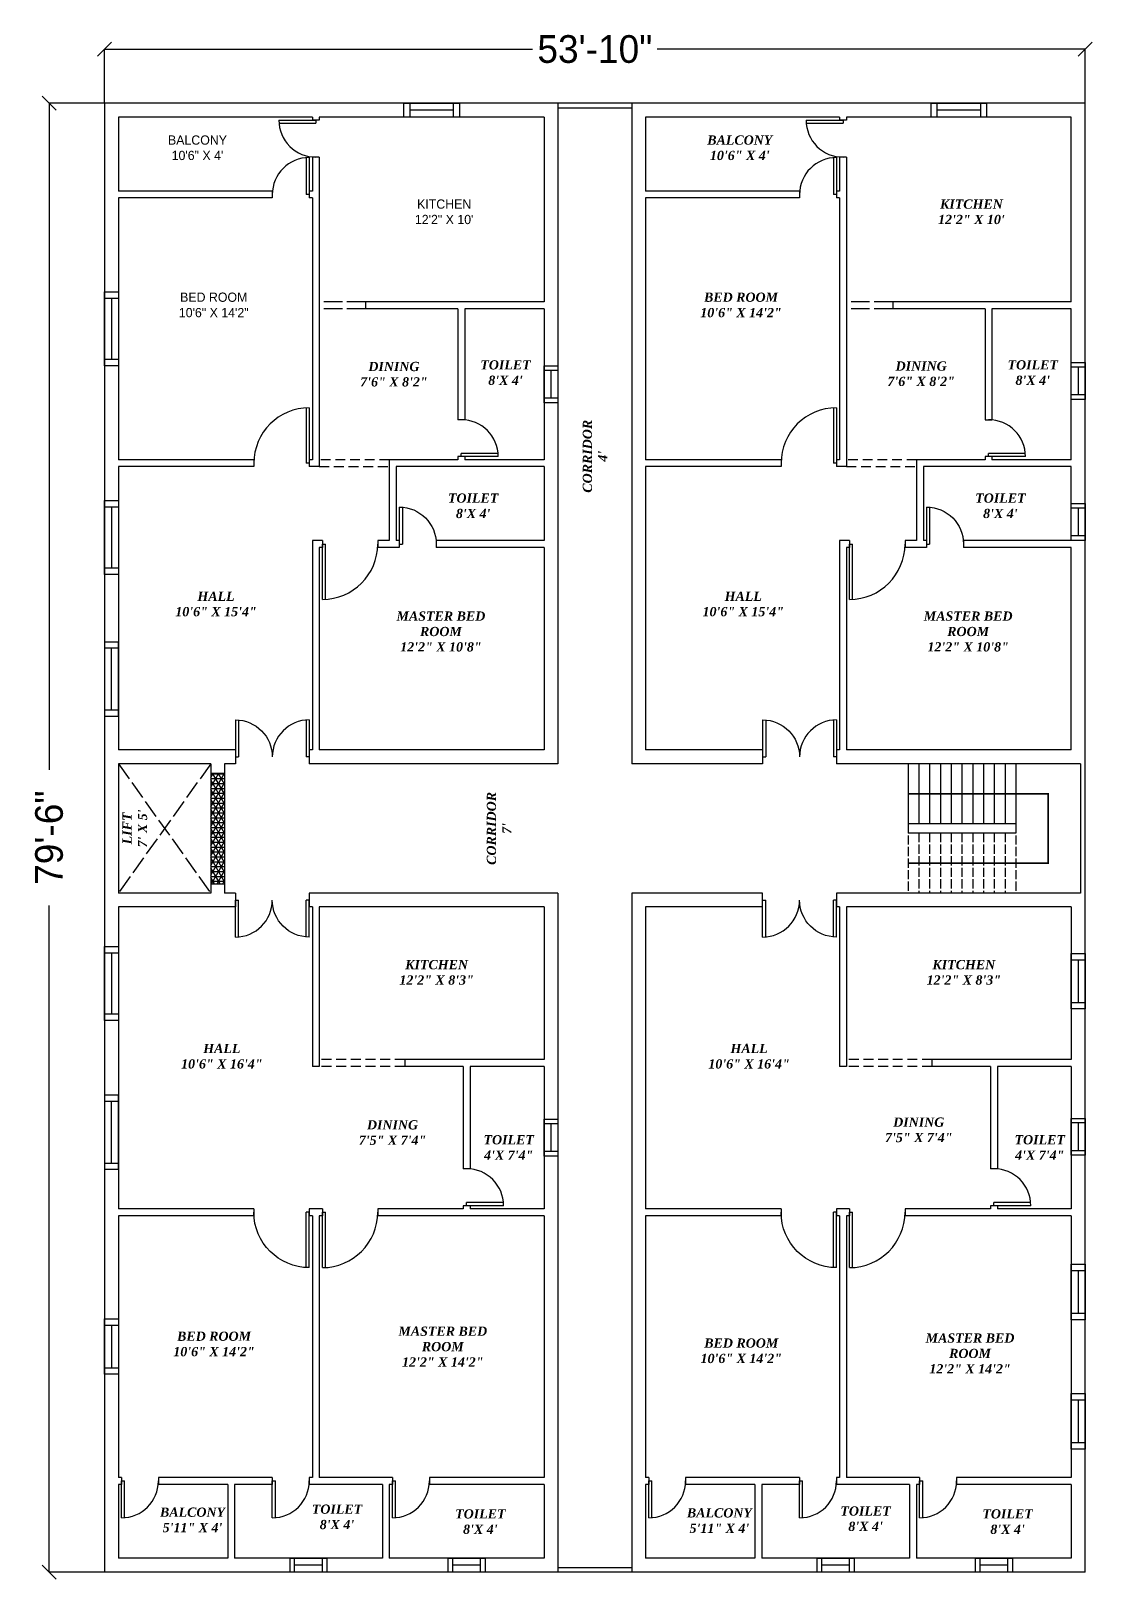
# Model space of a CAD drawing. Header units: millimetres. Extents: x 1844 to 6682, y 1234 to 4565.
# Drawn here: x 1844 to 2534, y 1374 to 2380 of the extents above; entities that cross this region are included whole.
import ezdxf

# ---------------------------------------------------------------- set-up
doc = ezdxf.new("R2010")
doc.units = ezdxf.units.MM
doc.linetypes.add('CURTAIN WALL', pattern=[15, 12, -3])
doc.linetypes.add('ELE_WIRE', pattern=[9.525, 6.35, -3.175])
doc.layers.add('2 DIMENSION', color=7, linetype='Continuous', true_color=0xb50810)
for name, color, linetype in [('5 TEXT', 252, 'Continuous'), ('6 WALL', 252, 'Continuous'), ('CIV_DOOR', 2, 'Continuous'), ('CIV_WINDOW', 3, 'Continuous')]:
    doc.layers.add(name, color=color, linetype=linetype)
doc.styles.add('MUDASSIR', font='ANTQUABI.TTF', dxfattribs={"height": 18})
doc.dimstyles.new('MUDASSIR', dxfattribs={"dimtxt": 18, "dimasz": 9, "dimexe": 0, "dimexo": 0, "dimgap": 0, "dimtad": 0, "dimdec": 1, "dimlunit": 3, "dimtxsty": 'MUDASSIR', "dimblk": 'OBLIQUE', "dimcen": 2.5, "dimclrd": 256, "dimclre": 256, "dimclrt": 256, "dimadec": 0, "dimazin": 0, "dimtfac": 1, "dimtdec": 1, "dimtix": 1, "dimtmove": 0, "dimatfit": 3, "dimfxl": 1, "dimlwd": -1, "dimlwe": -1, "dimarcsym": 0})

# ---------------------------------------------------------------- blocks, each defined once
blk = doc.blocks.new('_Oblique')
at = {"color": 0, "linetype": 'ByBlock', "lineweight": -2}
blk.add_line((-0.5, -0.5), (0.5, 0.5), dxfattribs=at)
blk = doc.blocks.new('*D7')
at = {"layer": '2 DIMENSION', "transparency": 16777216}
for p, q in [((1892.2, 2332.6), (1892.2, 2367.7)), ((1892.2, 2367.7), (2159.7, 2367.7)), ((2529.2, 2367.7), (2261.7, 2367.7)), ((2529.2, 2332.6), (2529.2, 2367.7))]:
    blk.add_line(p, q, dxfattribs=at)
at = {"layer": 'Defpoints', "color": 0, "transparency": 16777216}
for p in [(2529.2, 2367.7), (1892.2, 2332.6), (2529.2, 2332.6)]:
    blk.add_point(p, dxfattribs=at)
at = {"layer": '2 DIMENSION', "transparency": 16777216, "xscale": 9, "yscale": 9, "zscale": 9, "rotation": 180}
blk.add_blockref('_Oblique', (1892.2, 2367.7), dxfattribs=at)
at = {"layer": '2 DIMENSION', "transparency": 16777216, "xscale": 9, "yscale": 9, "zscale": 9}
blk.add_blockref('_Oblique', (2529.2, 2367.7), dxfattribs=at)
at = {"layer": '2 DIMENSION', "transparency": 16777216, "insert": (2210.7, 2367.7), "char_height": 18, "attachment_point": 5, "style": 'MUDASSIR'}
blk.add_mtext('53\'-10"', dxfattribs=at)
blk = doc.blocks.new('*D8')
at = {"layer": '2 DIMENSION', "transparency": 16777216}
for p, q in [((1892.2, 2332.6), (1856.2, 2332.6)), ((1856.2, 2332.6), (1856.2, 1899.7)), ((1856.2, 1378.6), (1856.2, 1811.5)), ((1892.2, 1378.6), (1856.2, 1378.6))]:
    blk.add_line(p, q, dxfattribs=at)
at = {"layer": 'Defpoints', "color": 0, "transparency": 16777216}
for p in [(1892.2, 2332.6), (1856.2, 1378.6), (1892.2, 1378.6)]:
    blk.add_point(p, dxfattribs=at)
at = {"layer": '2 DIMENSION', "transparency": 16777216, "xscale": 9, "yscale": 9, "zscale": 9}
for p, rotation in [((1856.2, 2332.6), 90), ((1856.2, 1378.6), 270)]:
    blk.add_blockref('_Oblique', p, dxfattribs=dict(at, rotation=rotation))
at = {"layer": '2 DIMENSION', "transparency": 16777216, "insert": (1856.2, 1855.6), "char_height": 18, "attachment_point": 5, "rotation": 90, "style": 'MUDASSIR'}
blk.add_mtext('79\'-6"', dxfattribs=at)
blk = doc.blocks.new('D1')
at = {"layer": 'CIV_DOOR'}
for p, q in [((-2, 0), (-2, -24)), ((0, 0), (0, -24)), ((0, -24), (-2, -24))]:
    blk.add_line(p, q, dxfattribs=at)
blk.add_arc((0, -24), 24, 90, 180, dxfattribs=at)
blk = doc.blocks.new('D2')
at = {"layer": 'CIV_DOOR'}
for p, q in [((-2, 0), (-2, -36)), ((0, 0), (0, -36)), ((0, -36), (-2, -36))]:
    blk.add_line(p, q, dxfattribs=at)
blk.add_arc((0, -36), 36, 90, 180, dxfattribs=at)
blk = doc.blocks.new('W2')
at = {"layer": 'CIV_WINDOW'}
for p, q in [((-4.5, 18), (4.5, 18)), ((-4.5, -18), (-4.5, 18)), ((-4.5, 14), (4.5, 14)), ((0, 14), (0, -14)), ((4.5, 18), (4.5, -18)), ((4.5, -14), (-4.5, -14)), ((4.5, -18), (-4.5, -18))]:
    blk.add_line(p, q, dxfattribs=at)
blk = doc.blocks.new('W1')
at = {"layer": 'CIV_WINDOW'}
for p, q in [((-4.5, 24), (4.5, 24)), ((-4.5, -24), (-4.5, 24)), ((4.5, 24), (4.5, -24)), ((-4.5, 20), (4.5, 20)), ((0, 20), (0, -20)), ((4.5, -20), (-4.5, -20)), ((4.5, -24), (-4.5, -24))]:
    blk.add_line(p, q, dxfattribs=at)
blk = doc.blocks.new('V1')
at = {"layer": 'CIV_WINDOW'}
for p, q in [((-4.5, 12), (4.5, 12)), ((-4.5, -12), (-4.5, 12)), ((4.5, 12), (4.5, -12)), ((4.5, 9), (-4.5, 9)), ((0, 9), (0, -9)), ((4.5, -9), (-4.5, -9)), ((4.5, -12), (-4.5, -12))]:
    blk.add_line(p, q, dxfattribs=at)
blk = doc.blocks.new('*D10')
at = {"layer": '2 DIMENSION', "transparency": 16777216}
for p, q in [((1892.2, 2332.6), (1892.2, 2367.7)), ((1892.2, 2367.7), (2170.2, 2367.7)), ((2529.2, 2367.7), (2251.1, 2367.7)), ((2529.2, 2332.6), (2529.2, 2367.7))]:
    blk.add_line(p, q, dxfattribs=at)
at = {"layer": 'Defpoints', "color": 0, "transparency": 16777216}
for p in [(2529.2, 2367.7), (1892.2, 2332.6), (2529.2, 2332.6)]:
    blk.add_point(p, dxfattribs=at)
at = {"layer": '2 DIMENSION', "transparency": 16777216, "xscale": 9, "yscale": 9, "zscale": 9, "rotation": 180}
blk.add_blockref('_Oblique', (1892.2, 2367.7), dxfattribs=at)
at = {"layer": '2 DIMENSION', "transparency": 16777216, "xscale": 9, "yscale": 9, "zscale": 9}
blk.add_blockref('_Oblique', (2529.2, 2367.7), dxfattribs=at)
at = {"layer": '2 DIMENSION', "transparency": 16777216, "insert": (2210.7, 2367.7), "char_height": 18, "attachment_point": 5, "style": 'MUDASSIR'}
blk.add_mtext('53\'-10"', dxfattribs=at)

msp = doc.modelspace()

# ---------------------------------------------------------------- hatches: boundary and pattern name
at = {"layer": '6 WALL', "ltscale": 0.5}
h = msp.add_hatch(dxfattribs=at)
h.set_pattern_fill('NET3', color=256)
h.set_pattern_definition([(0, (-3107.749, -1893.8213), (0, 3.175), []), (60, (-3107.749, -1893.8213), (-2.7496307, 1.5875), []), (120, (-3107.749, -1893.8213), (-2.7496307, -1.5875), [])])
h.paths.add_polyline_path([(1970.16, 1897.59), (1961.16, 1897.59), (1961.16, 1825.59), (1970.16, 1825.59)])

# ---------------------------------------------------------------- linework, layer by layer
at = {"layer": '6 WALL'}
for p, q in [((1892.16, 2332.59), (1892.16, 1378.59)), ((2529.16, 2332.59), (1892.16, 2332.59)), ((2529.16, 2332.59), (1892.16, 2332.59)), ((1901.16, 2323.59), (1901.16, 2275.59)), ((2027.16, 2323.59), (1901.16, 2323.59)), ((2027.16, 2323.59), (2027.16, 2321.59)), ((2031.66, 2323.59), (2031.66, 2321.59)), ((2177.66, 2323.59), (2031.66, 2323.59)), ((2177.66, 2323.59), (2177.66, 2203.59)), ((2186.66, 2332.59), (2186.66, 1903.59)), ((2186.66, 2329.59), (2234.66, 2329.59)), ((2186.66, 2329.59), (2234.66, 2329.59)), ((2234.66, 2332.59), (2234.66, 1944.59)), ((2234.66, 2332.59), (2234.66, 1944.59)), ((2243.66, 2323.59), (2243.66, 2275.59)), ((2369.66, 2323.59), (2243.66, 2323.59)), ((2243.66, 2323.59), (2243.66, 2275.59)), ((2369.66, 2323.59), (2243.66, 2323.59)), ((2369.66, 2323.59), (2369.66, 2321.59)), ((2369.66, 2323.59), (2369.66, 2321.59)), ((2520.16, 2323.59), (2374.16, 2323.59)), ((2374.16, 2323.59), (2374.16, 2321.59)), ((2520.16, 2323.59), (2374.16, 2323.59)), ((2374.16, 2323.59), (2374.16, 2321.59)), ((2520.16, 2203.59), (2520.16, 2323.59)), ((2520.16, 2203.59), (2520.16, 2323.59)), ((2529.16, 1378.59), (2529.16, 2332.59)), ((2529.16, 1378.59), (2529.16, 2332.59)), ((2031.66, 2321.59), (2027.16, 2321.59)), ((2374.16, 2321.59), (2369.66, 2321.59)), ((2374.16, 2321.59), (2369.66, 2321.59)), ((2027.16, 2297.59), (2027.16, 2275.59)), ((2031.66, 2297.59), (2027.16, 2297.59)), ((2031.66, 2297.59), (2031.66, 2096.59)), ((2369.66, 2297.59), (2369.66, 2275.59)), ((2374.16, 2297.59), (2369.66, 2297.59)), ((2369.66, 2297.59), (2369.66, 2275.59)), ((2374.16, 2297.59), (2369.66, 2297.59)), ((2374.16, 2297.59), (2374.16, 2096.59)), ((2374.16, 2297.59), (2374.16, 2096.59)), ((2001.16, 2275.59), (1901.16, 2275.59)), ((2001.16, 2275.59), (2001.16, 2271.09)), ((2025.16, 2275.59), (2025.16, 2271.09)), ((2027.16, 2275.59), (2025.16, 2275.59)), ((2343.66, 2275.59), (2243.66, 2275.59)), ((2343.66, 2275.59), (2243.66, 2275.59)), ((2343.66, 2275.59), (2343.66, 2271.09)), ((2343.66, 2275.59), (2343.66, 2271.09)), ((2367.66, 2275.59), (2367.66, 2271.09)), ((2369.66, 2275.59), (2367.66, 2275.59)), ((2367.66, 2275.59), (2367.66, 2271.09)), ((2369.66, 2275.59), (2367.66, 2275.59)), ((1901.16, 2271.09), (1901.16, 2101.09)), ((2001.16, 2271.09), (1901.16, 2271.09)), ((2027.16, 2271.09), (2025.16, 2271.09)), ((2027.16, 2271.09), (2027.16, 2101.09)), ((2243.66, 2271.09), (2243.66, 2101.09)), ((2343.66, 2271.09), (2243.66, 2271.09)), ((2243.66, 2271.09), (2243.66, 2101.09)), ((2343.66, 2271.09), (2243.66, 2271.09)), ((2369.66, 2271.09), (2367.66, 2271.09)), ((2369.66, 2271.09), (2367.66, 2271.09)), ((2369.66, 2271.09), (2369.66, 2101.09)), ((2369.66, 2271.09), (2369.66, 2101.09)), ((2177.66, 2203.59), (2061.66, 2203.59)), ((2061.66, 2203.59), (2061.66, 2199.09)), ((2520.16, 2203.59), (2404.16, 2203.59)), ((2404.16, 2203.59), (2404.16, 2199.09)), ((2520.16, 2203.59), (2404.16, 2203.59)), ((2404.16, 2203.59), (2404.16, 2199.09)), ((2027.16, 2199.09), (2027.16, 2101.09)), ((2031.66, 2199.09), (2031.66, 2101.09)), ((2121.66, 2199.09), (2061.66, 2199.09)), ((2121.66, 2199.09), (2121.66, 2127.09)), ((2126.16, 2199.09), (2126.16, 2127.09)), ((2177.66, 2199.09), (2126.16, 2199.09)), ((2177.66, 2199.09), (2177.66, 2101.09)), ((2369.66, 2199.09), (2369.66, 2101.09)), ((2369.66, 2199.09), (2369.66, 2101.09)), ((2464.16, 2199.09), (2404.16, 2199.09)), ((2464.16, 2199.09), (2404.16, 2199.09)), ((2464.16, 2199.09), (2464.16, 2127.09)), ((2464.16, 2199.09), (2464.16, 2127.09)), ((2468.66, 2199.09), (2468.66, 2127.09)), ((2520.16, 2199.09), (2468.66, 2199.09)), ((2468.66, 2199.09), (2468.66, 2127.09)), ((2520.16, 2199.09), (2468.66, 2199.09)), ((2520.16, 2101.09), (2520.16, 2199.09)), ((2520.16, 2101.09), (2520.16, 2199.09)), ((2126.16, 2127.09), (2121.66, 2127.09)), ((2464.16, 2127.09), (2468.66, 2127.09)), ((2464.16, 2127.09), (2468.66, 2127.09)), ((2121.66, 2103.09), (2121.66, 2101.09)), ((2126.16, 2103.09), (2121.66, 2103.09)), ((2126.16, 2103.09), (2126.16, 2101.09)), ((2464.16, 2103.09), (2464.16, 2101.09)), ((2468.66, 2103.09), (2464.16, 2103.09)), ((2464.16, 2103.09), (2464.16, 2101.09)), ((2468.66, 2103.09), (2464.16, 2103.09)), ((2468.66, 2103.09), (2468.66, 2101.09)), ((2468.66, 2103.09), (2468.66, 2101.09)), ((1989.16, 2101.09), (1901.16, 2101.09)), ((1901.16, 2096.59), (1901.16, 1912.59)), ((1989.16, 2096.59), (1901.16, 2096.59)), ((1989.16, 2101.09), (1989.16, 2096.59)), ((2027.16, 2101.09), (2025.16, 2101.09)), ((2025.16, 2101.09), (2025.16, 2096.59)), ((2031.66, 2096.59), (2025.16, 2096.59)), ((2031.66, 2096.59), (2027.16, 2096.59)), ((2077.16, 2101.09), (2077.16, 2048.59)), ((2121.66, 2101.09), (2077.16, 2101.09)), ((2081.66, 2096.59), (2081.66, 2048.59)), ((2177.66, 2096.59), (2081.66, 2096.59)), ((2177.66, 2101.09), (2126.16, 2101.09)), ((2177.66, 2096.59), (2177.66, 2048.59)), ((2331.66, 2101.09), (2243.66, 2101.09)), ((2331.66, 2101.09), (2243.66, 2101.09)), ((2243.66, 2096.59), (2243.66, 1912.59)), ((2331.66, 2096.59), (2243.66, 2096.59)), ((2243.66, 2096.59), (2243.66, 1912.59)), ((2331.66, 2096.59), (2243.66, 2096.59)), ((2331.66, 2101.09), (2331.66, 2096.59)), ((2331.66, 2101.09), (2331.66, 2096.59)), ((2367.66, 2101.09), (2367.66, 2096.59)), ((2369.66, 2101.09), (2367.66, 2101.09)), ((2367.66, 2101.09), (2367.66, 2096.59)), ((2369.66, 2101.09), (2367.66, 2101.09)), ((2374.16, 2096.59), (2367.66, 2096.59)), ((2374.16, 2096.59), (2367.66, 2096.59)), ((2419.66, 2101.09), (2419.66, 2048.59)), ((2464.16, 2101.09), (2419.66, 2101.09)), ((2419.66, 2101.09), (2419.66, 2048.59)), ((2464.16, 2101.09), (2419.66, 2101.09)), ((2424.16, 2096.59), (2424.16, 2048.59)), ((2520.16, 2096.59), (2424.16, 2096.59)), ((2424.16, 2096.59), (2424.16, 2048.59)), ((2520.16, 2096.59), (2424.16, 2096.59)), ((2520.16, 2101.09), (2468.66, 2101.09)), ((2520.16, 2101.09), (2468.66, 2101.09)), ((2520.16, 2048.59), (2520.16, 2096.59)), ((2520.16, 2048.59), (2520.16, 2096.59)), ((2027.16, 2048.59), (2027.16, 1912.59)), ((2033.66, 2048.59), (2027.16, 2048.59)), ((2031.66, 2044.09), (2031.66, 1912.59)), ((2033.66, 2044.09), (2031.66, 2044.09)), ((2033.66, 2048.59), (2033.66, 2044.09)), ((2069.66, 2048.59), (2069.66, 2044.09)), ((2077.16, 2048.59), (2069.66, 2048.59)), ((2083.66, 2044.09), (2069.66, 2044.09)), ((2083.66, 2048.59), (2081.66, 2048.59)), ((2083.66, 2048.59), (2083.66, 2044.09)), ((2107.66, 2048.59), (2107.66, 2044.09)), ((2177.66, 2048.59), (2107.66, 2048.59)), ((2177.66, 2044.09), (2107.66, 2044.09)), ((2177.66, 2044.09), (2177.66, 1912.59)), ((2369.66, 2048.59), (2369.66, 1912.59)), ((2376.16, 2048.59), (2369.66, 2048.59)), ((2369.66, 2048.59), (2369.66, 1912.59)), ((2376.16, 2048.59), (2369.66, 2048.59)), ((2374.16, 2044.09), (2374.16, 1912.59)), ((2376.16, 2044.09), (2374.16, 2044.09)), ((2374.16, 2044.09), (2374.16, 1912.59)), ((2376.16, 2044.09), (2374.16, 2044.09)), ((2376.16, 2048.59), (2376.16, 2044.09)), ((2376.16, 2048.59), (2376.16, 2044.09)), ((2412.16, 2048.59), (2412.16, 2044.09)), ((2419.66, 2048.59), (2412.16, 2048.59)), ((2412.16, 2048.59), (2412.16, 2044.09)), ((2419.66, 2048.59), (2412.16, 2048.59)), ((2426.16, 2044.09), (2412.16, 2044.09)), ((2426.16, 2044.09), (2412.16, 2044.09)), ((2426.16, 2048.59), (2424.16, 2048.59)), ((2426.16, 2048.59), (2424.16, 2048.59)), ((2426.16, 2048.59), (2426.16, 2044.09)), ((2426.16, 2048.59), (2426.16, 2044.09)), ((2450.16, 2048.59), (2450.16, 2044.09)), ((2520.16, 2048.59), (2450.16, 2048.59)), ((2450.16, 2048.59), (2450.16, 2044.09)), ((2520.16, 2048.59), (2450.16, 2048.59)), ((2520.16, 2044.09), (2450.16, 2044.09)), ((2520.16, 2044.09), (2450.16, 2044.09)), ((2520.16, 1912.59), (2520.16, 2044.09)), ((2520.16, 1912.59), (2520.16, 2044.09)), ((2234.66, 1944.59), (2234.66, 1903.59)), ((2234.66, 1944.59), (2234.66, 1903.59)), ((1977.16, 1912.59), (1901.16, 1912.59)), ((1977.16, 1912.59), (1977.16, 1903.59)), ((2025.16, 1912.59), (2025.16, 1903.59)), ((2027.16, 1912.59), (2025.16, 1912.59)), ((2177.66, 1912.59), (2031.66, 1912.59)), ((2319.66, 1912.59), (2243.66, 1912.59)), ((2319.66, 1912.59), (2243.66, 1912.59)), ((2319.66, 1912.59), (2319.66, 1903.59)), ((2319.66, 1912.59), (2319.66, 1903.59)), ((2367.66, 1912.59), (2367.66, 1903.59)), ((2369.66, 1912.59), (2367.66, 1912.59)), ((2367.66, 1912.59), (2367.66, 1903.59)), ((2369.66, 1912.59), (2367.66, 1912.59)), ((2520.16, 1912.59), (2374.16, 1912.59)), ((2520.16, 1912.59), (2374.16, 1912.59)), ((1961.16, 1903.59), (1901.16, 1903.59)), ((1901.16, 1903.59), (1901.16, 1819.59)), ((1961.16, 1903.59), (1961.16, 1897.59)), ((1977.16, 1903.59), (1970.16, 1903.59)), ((1970.16, 1903.59), (1970.16, 1897.59)), ((2186.66, 1903.59), (2025.16, 1903.59)), ((2319.66, 1903.59), (2234.66, 1903.59)), ((2319.66, 1903.59), (2234.66, 1903.59)), ((2526.16, 1903.59), (2367.66, 1903.59)), ((2526.16, 1903.59), (2367.66, 1903.59)), ((2526.16, 1903.59), (2526.16, 1819.59)), ((2526.16, 1903.59), (2526.16, 1819.59)), ((1961.16, 1897.59), (1970.16, 1897.59)), ((1961.16, 1897.59), (1961.16, 1825.59)), ((1970.16, 1897.59), (1970.16, 1825.59)), ((1961.16, 1825.59), (1961.16, 1819.59)), ((1961.16, 1825.59), (1970.16, 1825.59)), ((1970.16, 1825.59), (1970.16, 1819.59)), ((1961.16, 1819.59), (1901.16, 1819.59)), ((1901.16, 1810.59), (1901.16, 1614.59)), ((1977.16, 1810.59), (1901.16, 1810.59)), ((1977.16, 1819.59), (1970.16, 1819.59)), ((1977.16, 1819.59), (1977.16, 1810.59)), ((2025.16, 1819.59), (2025.16, 1810.59)), ((2186.66, 1819.59), (2025.16, 1819.59)), ((2027.16, 1810.59), (2025.16, 1810.59)), ((2027.16, 1810.59), (2027.16, 1707.09)), ((2031.66, 1810.59), (2031.66, 1707.09)), ((2177.66, 1810.59), (2031.66, 1810.59)), ((2177.66, 1810.59), (2177.66, 1711.59)), ((2186.66, 1819.59), (2186.66, 1378.59)), ((2234.66, 1819.59), (2234.66, 1378.59)), ((2319.66, 1819.59), (2234.66, 1819.59)), ((2243.66, 1810.59), (2243.66, 1614.59)), ((2319.66, 1810.59), (2243.66, 1810.59)), ((2319.66, 1810.59), (2319.66, 1819.59)), ((2526.16, 1819.59), (2367.66, 1819.59)), ((2367.66, 1819.59), (2367.66, 1810.59)), ((2369.66, 1810.59), (2367.66, 1810.59)), ((2369.66, 1810.59), (2369.66, 1707.09)), ((2520.16, 1810.59), (2374.16, 1810.59)), ((2374.16, 1810.59), (2374.16, 1707.09)), ((2520.16, 1810.59), (2520.16, 1711.59)), ((2177.66, 1711.59), (2087.19, 1711.59)), ((2087.19, 1711.59), (2087.19, 1707.09)), ((2520.16, 1711.59), (2429.69, 1711.59)), ((2429.69, 1711.59), (2429.69, 1707.09)), ((2031.66, 1707.09), (2027.16, 1707.09)), ((2125.16, 1707.09), (2087.19, 1707.09)), ((2125.16, 1707.09), (2125.16, 1640.59)), ((2129.66, 1707.09), (2129.66, 1640.59)), ((2177.66, 1707.09), (2129.66, 1707.09)), ((2177.66, 1707.09), (2177.66, 1614.59)), ((2374.16, 1707.09), (2369.66, 1707.09)), ((2467.66, 1707.09), (2429.69, 1707.09)), ((2467.66, 1707.09), (2467.66, 1640.59)), ((2472.16, 1707.09), (2472.16, 1640.59)), ((2520.16, 1707.09), (2472.16, 1707.09)), ((2520.16, 1707.09), (2520.16, 1614.59)), ((2129.66, 1640.59), (2125.16, 1640.59)), ((2472.16, 1640.59), (2467.66, 1640.59)), ((1989.16, 1614.59), (1901.16, 1614.59)), ((1901.16, 1610.09), (1901.16, 1440.09)), ((1989.16, 1610.09), (1901.16, 1610.09)), ((1989.16, 1614.59), (1989.16, 1610.09)), ((2025.16, 1614.59), (2025.16, 1610.09)), ((2033.66, 1614.59), (2025.16, 1614.59)), ((2027.16, 1610.09), (2025.16, 1610.09)), ((2027.16, 1610.09), (2027.16, 1440.09)), ((2031.66, 1610.09), (2031.66, 1440.09)), ((2033.66, 1610.09), (2031.66, 1610.09)), ((2033.66, 1614.59), (2033.66, 1610.09)), ((2069.66, 1614.59), (2069.66, 1610.09)), ((2125.16, 1614.59), (2069.66, 1614.59)), ((2177.66, 1610.09), (2069.66, 1610.09)), ((2125.16, 1616.59), (2125.16, 1614.59)), ((2129.66, 1616.59), (2125.16, 1616.59)), ((2129.66, 1616.59), (2129.66, 1614.59)), ((2177.66, 1614.59), (2129.66, 1614.59)), ((2177.66, 1610.09), (2177.66, 1440.09)), ((2331.66, 1614.59), (2243.66, 1614.59)), ((2243.66, 1610.09), (2243.66, 1440.09)), ((2331.66, 1610.09), (2243.66, 1610.09)), ((2331.66, 1614.59), (2331.66, 1610.09)), ((2367.66, 1614.59), (2367.66, 1610.09)), ((2376.16, 1614.59), (2367.66, 1614.59)), ((2369.66, 1610.09), (2367.66, 1610.09)), ((2369.66, 1610.09), (2369.66, 1440.09)), ((2374.16, 1610.09), (2374.16, 1440.09)), ((2376.16, 1610.09), (2374.16, 1610.09)), ((2376.16, 1614.59), (2376.16, 1610.09)), ((2412.16, 1614.59), (2412.16, 1610.09)), ((2467.66, 1614.59), (2412.16, 1614.59)), ((2520.16, 1610.09), (2412.16, 1610.09)), ((2467.66, 1616.59), (2467.66, 1614.59)), ((2472.16, 1616.59), (2467.66, 1616.59)), ((2472.16, 1616.59), (2472.16, 1614.59)), ((2520.16, 1614.59), (2472.16, 1614.59)), ((2520.16, 1610.09), (2520.16, 1440.09)), ((1903.16, 1440.09), (1901.16, 1440.09)), ((1903.16, 1440.09), (1903.16, 1435.59)), ((1927.16, 1440.09), (1927.16, 1435.59)), ((2001.16, 1440.09), (1927.16, 1440.09)), ((2001.16, 1440.09), (2001.16, 1435.59)), ((2025.16, 1440.09), (2025.16, 1435.59)), ((2027.16, 1440.09), (2025.16, 1440.09)), ((2079.16, 1440.09), (2031.66, 1440.09)), ((2079.16, 1440.09), (2079.16, 1435.59)), ((2103.16, 1440.09), (2103.16, 1435.59)), ((2177.66, 1440.09), (2103.16, 1440.09)), ((2245.66, 1440.09), (2243.66, 1440.09)), ((2245.66, 1440.09), (2245.66, 1435.59)), ((2269.66, 1440.09), (2269.66, 1435.59)), ((2343.66, 1440.09), (2269.66, 1440.09)), ((2343.66, 1440.09), (2343.66, 1435.59)), ((2367.66, 1440.09), (2367.66, 1435.59)), ((2369.66, 1440.09), (2367.66, 1440.09)), ((2421.66, 1440.09), (2374.16, 1440.09)), ((2421.66, 1440.09), (2421.66, 1435.59)), ((2421.66, 1437.84), (2421.66, 1435.59)), ((2445.66, 1440.09), (2445.66, 1435.59)), ((2520.16, 1440.09), (2445.66, 1440.09)), ((1901.16, 1435.59), (1901.16, 1387.59)), ((1903.16, 1435.59), (1901.16, 1435.59)), ((1972.16, 1435.59), (1927.16, 1435.59)), ((1972.16, 1435.59), (1972.16, 1387.59)), ((1976.66, 1435.59), (1976.66, 1387.59)), ((2001.16, 1435.59), (1976.66, 1435.59)), ((2027.16, 1435.59), (2025.16, 1435.59)), ((2072.66, 1435.59), (2027.16, 1435.59)), ((2072.66, 1435.59), (2072.66, 1387.59)), ((2077.16, 1435.59), (2077.16, 1387.59)), ((2079.16, 1435.59), (2077.16, 1435.59)), ((2177.66, 1435.59), (2103.16, 1435.59)), ((2177.66, 1435.59), (2177.66, 1387.59)), ((2243.66, 1435.59), (2243.66, 1387.59)), ((2245.66, 1435.59), (2243.66, 1435.59)), ((2314.66, 1435.59), (2269.66, 1435.59)), ((2314.66, 1435.59), (2314.66, 1387.59)), ((2319.16, 1435.59), (2319.16, 1387.59)), ((2343.66, 1435.59), (2319.16, 1435.59)), ((2369.66, 1435.59), (2367.66, 1435.59)), ((2415.16, 1435.59), (2369.66, 1435.59)), ((2415.16, 1435.59), (2415.16, 1387.59)), ((2419.66, 1435.59), (2419.66, 1387.59)), ((2421.66, 1435.59), (2419.66, 1435.59)), ((2520.16, 1435.59), (2445.66, 1435.59)), ((2520.16, 1435.59), (2520.16, 1387.59)), ((1972.16, 1387.59), (1901.16, 1387.59)), ((2072.66, 1387.59), (1976.66, 1387.59)), ((2177.66, 1387.59), (2077.16, 1387.59)), ((2314.66, 1387.59), (2243.66, 1387.59)), ((2415.16, 1387.59), (2319.16, 1387.59)), ((2520.16, 1387.59), (2419.66, 1387.59)), ((2529.16, 1378.59), (1892.16, 1378.59)), ((2186.66, 1381.59), (2234.66, 1381.59))]:
    msp.add_line(p, q, dxfattribs=at)
at = {"layer": '6 WALL', "linetype": 'CURTAIN WALL'}
for p, q in [((1901.16, 1903.59), (1961.16, 1819.59)), ((1961.16, 1903.59), (1901.16, 1819.59))]:
    msp.add_line(p, q, dxfattribs=at)
at = {"layer": '6 WALL', "ltscale": 0.5}
for p, q in [((2414.16, 1903.59), (2414.16, 1864.59)), ((2414.16, 1903.59), (2414.16, 1864.59)), ((2421.16, 1903.59), (2421.16, 1864.59)), ((2421.16, 1903.59), (2421.16, 1864.59)), ((2428.16, 1903.59), (2428.16, 1864.59)), ((2428.16, 1903.59), (2428.16, 1864.59)), ((2435.16, 1903.59), (2435.16, 1864.59)), ((2435.16, 1903.59), (2435.16, 1864.59)), ((2442.16, 1903.59), (2442.16, 1864.59)), ((2442.16, 1903.59), (2442.16, 1864.59)), ((2449.16, 1903.59), (2449.16, 1864.59)), ((2449.16, 1903.59), (2449.16, 1864.59)), ((2456.16, 1903.59), (2456.16, 1864.59)), ((2456.16, 1903.59), (2456.16, 1864.59)), ((2463.16, 1903.59), (2463.16, 1864.59)), ((2463.16, 1903.59), (2463.16, 1864.59)), ((2470.16, 1903.59), (2470.16, 1864.59)), ((2470.16, 1903.59), (2470.16, 1864.59)), ((2477.16, 1903.59), (2477.16, 1864.59)), ((2477.16, 1903.59), (2477.16, 1864.59)), ((2484.16, 1903.59), (2484.16, 1864.59)), ((2484.16, 1903.59), (2484.16, 1864.59)), ((2484.16, 1864.59), (2414.16, 1864.59)), ((2484.16, 1864.59), (2414.16, 1864.59)), ((2484.16, 1858.59), (2414.16, 1858.59)), ((2484.16, 1858.59), (2414.16, 1858.59))]:
    msp.add_line(p, q, dxfattribs=at)
at = {"layer": '6 WALL', "linetype": 'CURTAIN WALL', "ltscale": 0.5}
for p, q in [((2414.16, 1864.59), (2414.16, 1819.59)), ((2414.16, 1864.59), (2414.16, 1819.59)), ((2484.16, 1864.59), (2484.16, 1819.59)), ((2484.16, 1864.59), (2484.16, 1819.59)), ((2421.16, 1858.59), (2421.16, 1819.59)), ((2421.16, 1858.59), (2421.16, 1819.59)), ((2428.16, 1858.59), (2428.16, 1819.59)), ((2428.16, 1858.59), (2428.16, 1819.59)), ((2435.16, 1858.59), (2435.16, 1819.59)), ((2435.16, 1858.59), (2435.16, 1819.59)), ((2442.16, 1858.59), (2442.16, 1819.59)), ((2442.16, 1858.59), (2442.16, 1819.59)), ((2449.16, 1858.59), (2449.16, 1819.59)), ((2449.16, 1858.59), (2449.16, 1819.59)), ((2456.16, 1858.59), (2456.16, 1819.59)), ((2456.16, 1858.59), (2456.16, 1819.59)), ((2463.16, 1858.59), (2463.16, 1819.59)), ((2463.16, 1858.59), (2463.16, 1819.59)), ((2470.16, 1858.59), (2470.16, 1819.59)), ((2470.16, 1858.59), (2470.16, 1819.59)), ((2477.16, 1858.59), (2477.16, 1819.59)), ((2477.16, 1858.59), (2477.16, 1819.59))]:
    msp.add_line(p, q, dxfattribs=at)
at = {"layer": '6 WALL', "ltscale": 0.5}
msp.add_lwpolyline([(2414.16, 1884.09, 1, 1, 0), (2449.16, 1884.09, 6, 0, 0), (2456.16, 1884.09, 1, 1, 0), (2505.16, 1884.09, 1, 1, 0), (2505.16, 1839.09, 1, 1, 0), (2463.16, 1839.09, 6, 0, 0), (2456.16, 1839.09, 1, 1, 0), (2414.16, 1839.09, 1, 1, 0)], format="xyseb", dxfattribs=at)
msp.add_lwpolyline([(2414.16, 1884.09, 1, 1, 0), (2449.16, 1884.09, 6, 0, 0), (2456.16, 1884.09, 1, 1, 0), (2505.16, 1884.09, 1, 1, 0), (2505.16, 1839.09, 1, 1, 0), (2463.16, 1839.09, 6, 0, 0), (2456.16, 1839.09, 1, 1, 0), (2414.16, 1839.09, 1, 1, 0)], format="xyseb", dxfattribs=at)
at = {"layer": 'CIV_DOOR', "linetype": 'CURTAIN WALL'}
for p, q in [((2061.66, 2203.59), (2031.66, 2203.59)), ((2404.16, 2203.59), (2374.16, 2203.59)), ((2404.16, 2203.59), (2374.16, 2203.59)), ((2061.66, 2199.09), (2031.66, 2199.09)), ((2404.16, 2199.09), (2374.16, 2199.09)), ((2404.16, 2199.09), (2374.16, 2199.09))]:
    msp.add_line(p, q, dxfattribs=at)
at = {"layer": 'CIV_DOOR', "linetype": 'ELE_WIRE'}
for p, q in [((2077.16, 2101.09), (2031.66, 2101.09)), ((2031.66, 2096.59), (2077.16, 2096.59)), ((2419.66, 2101.09), (2374.16, 2101.09)), ((2419.66, 2101.09), (2374.16, 2101.09)), ((2374.16, 2096.59), (2419.66, 2096.59)), ((2374.16, 2096.59), (2419.66, 2096.59)), ((2087.19, 1711.59), (2031.66, 1711.59)), ((2429.69, 1711.59), (2374.16, 1711.59)), ((2087.19, 1707.09), (2031.66, 1707.09)), ((2429.69, 1707.09), (2374.16, 1707.09))]:
    msp.add_line(p, q, dxfattribs=at)

# ---------------------------------------------------------------- block references
at = {"layer": 'CIV_DOOR'}
for name, p, rotation in [('D1', (2005.41, 2321.59), 89.99999999999999), ('D1', (2347.91, 2321.59), 89.99999999999999), ('D1', (2347.91, 2321.59), 89.99999999999999), ('D1', (2147.91, 2103.09), 270), ('D1', (2490.41, 2103.09), 270), ('D1', (2490.41, 2103.09), 270), ('D2', (2033.66, 2010.34), 180), ('D2', (2376.16, 2010.34), 180), ('D2', (2376.16, 2010.34), 180), ('D1', (1977.16, 1791.09), 180), ('D1', (2319.66, 1791.09), 180), ('D1', (2151.41, 1616.59), 270), ('D1', (2493.91, 1616.59), 270), ('D2', (2033.66, 1576.34), 180), ('D2', (2376.16, 1576.34), 180), ('D1', (1903.16, 1413.84), 180), ('D1', (2001.16, 1413.84), 180), ('D1', (2079.16, 1413.84), 180), ('D1', (2245.66, 1413.84), 180), ('D1', (2343.66, 1413.84), 180), ('D1', (2421.66, 1413.84), 180)]:
    msp.add_blockref(name, p, dxfattribs=dict(at, rotation=rotation))
for name, p in [('D1', (2025.16, 2297.34)), ('D1', (2367.66, 2297.34)), ('D1', (2367.66, 2297.34)), ('D2', (2025.16, 2134.84)), ('D2', (2367.66, 2134.84)), ('D2', (2367.66, 2134.84)), ('D1', (2025.16, 1932.09)), ('D1', (2367.66, 1932.09)), ('D1', (2367.66, 1932.09))]:
    msp.add_blockref(name, p, dxfattribs=at)
at = {"layer": 'CIV_DOOR', "xscale": -1}
for p in [(2083.66, 2070.34), (2426.16, 2070.34), (2426.16, 2070.34), (1977.16, 1932.09), (2319.66, 1932.09), (2319.66, 1932.09)]:
    msp.add_blockref('D1', p, dxfattribs=at)
at = {"layer": 'CIV_DOOR', "xscale": -1, "rotation": 180}
for name, p in [('D1', (2025.16, 1791.09)), ('D1', (2367.66, 1791.09)), ('D2', (2025.16, 1576.34)), ('D2', (2367.66, 1576.34))]:
    msp.add_blockref(name, p, dxfattribs=at)
at = {"layer": 'CIV_WINDOW', "rotation": 270}
for name, p in [('W2', (2104.66, 2328.09)), ('W2', (2447.16, 2328.09)), ('W2', (2447.16, 2328.09)), ('V1', (2024.66, 1383.09)), ('V1', (2127.41, 1383.09)), ('V1', (2367.16, 1383.09)), ('V1', (2469.91, 1383.09))]:
    msp.add_blockref(name, p, dxfattribs=at)
at = {"layer": 'CIV_WINDOW'}
for name, p in [('W1', (1896.66, 2186.09)), ('V1', (2182.16, 2150.09)), ('V1', (2524.66, 2152.15)), ('V1', (2524.66, 2152.15)), ('W1', (1896.66, 2050.59)), ('V1', (2524.66, 2060.59)), ('V1', (2524.66, 2060.59)), ('W1', (1896.66, 1760.91)), ('W2', (2524.66, 1762.37)), ('V1', (2182.16, 1660.84)), ('V1', (2524.66, 1661.29)), ('W2', (2524.66, 1560.55)), ('W2', (1896.66, 1525.09)), ('W2', (2524.66, 1476.55))]:
    msp.add_blockref(name, p, dxfattribs=at)
at = {"layer": 'CIV_WINDOW', "xscale": -1, "rotation": 180}
for p in [(1896.66, 1958.59), (1896.66, 1664.28)]:
    msp.add_blockref('W1', p, dxfattribs=at)

# ---------------------------------------------------------------- texts
at = {"layer": '5 TEXT', "char_height": 6, "attachment_point": 1, "style": 'MUDASSIR'}
for s, insert in [('\\pxqc;BALCONY\\P10\'6" X 4\'', (1919.62, 2311.71)), ('\\pxqc;{\\fTimes New Roman|b1|i1|c0|p18;BALCONY\\P10\'6" X 4\'}', (2271.9, 2311.71)), ('\\pxqc;{\\fTimes New Roman|b1|i1|c0|p18;BALCONY\\P10\'6" X 4\'}', (2271.9, 2311.71)), ('\\pxqc;KITCHEN\\P12\'2" X 10\'', (2079.88, 2270.12)), ('\\pxqc;{\\fTimes New Roman|b1|i1|c0|p18;KITCHEN\\P12\'2" X 10\'}', (2422.38, 2270.12)), ('\\pxqc;{\\fTimes New Roman|b1|i1|c0|p18;KITCHEN\\P12\'2" X 10\'}', (2422.38, 2270.12)), ('\\pxqc;BED ROOM\\P10\'6" X 14\'2"', (1930.19, 2209.64)), ('\\pxqc;{\\fTimes New Roman|b1|i1|c0|p18;BED ROOM\\P10\'6" X 14\'2"}', (2272.69, 2209.64)), ('\\pxqc;{\\fTimes New Roman|b1|i1|c0|p18;BED ROOM\\P10\'6" X 14\'2"}', (2272.69, 2209.64)), ('\\pxqc;{\\fTimes New Roman|b1|i1|c0|p18;DINING\\P7\'6" X 8\'2"}', (2047.22, 2164.65)), ("\\pxqc;{\\fTimes New Roman|b1|i1|c0|p18;TOILET\\P8'X 4'}", (2119.71, 2165.71)), ('\\pxqc;{\\fTimes New Roman|b1|i1|c0|p18;DINING\\P7\'6" X 8\'2"}', (2389.72, 2164.94)), ('\\pxqc;{\\fTimes New Roman|b1|i1|c0|p18;DINING\\P7\'6" X 8\'2"}', (2389.72, 2164.94)), ("\\pxqc;{\\fTimes New Roman|b1|i1|c0|p18;TOILET\\P8'X 4'}", (2462.21, 2165.71)), ("\\pxqc;{\\fTimes New Roman|b1|i1|c0|p18;TOILET\\P8'X 4'}", (2462.21, 2165.71)), ("\\pxqc;{\\fTimes New Roman|b1|i1|c0|p18;TOILET\\P8'X 4'}", (2098.69, 2079.17)), ("\\pxqc;{\\fTimes New Roman|b1|i1|c0|p18;TOILET\\P8'X 4'}", (2441.19, 2079.17)), ("\\pxqc;{\\fTimes New Roman|b1|i1|c0|p18;TOILET\\P8'X 4'}", (2441.19, 2079.17)), ('\\pxqc;{\\fTimes New Roman|b1|i1|c0|p18;HALL\\P10\'6" X 15\'4"}', (1931.65, 2015.42)), ('\\pxqc;{\\fTimes New Roman|b1|i1|c0|p18;HALL\\P10\'6" X 15\'4"}', (2274.15, 2015.42)), ('\\pxqc;{\\fTimes New Roman|b1|i1|c0|p18;HALL\\P10\'6" X 15\'4"}', (2274.15, 2015.42)), ('\\pxqc;{\\fTimes New Roman|b1|i1|c0|p18;MASTER BED ROOM\\P12\'2" X 10\'8"}', (2077.75, 2002.53)), ('\\pxqc;{\\fTimes New Roman|b1|i1|c0|p18;MASTER BED ROOM\\P12\'2" X 10\'8"}', (2420.25, 2002.53)), ('\\pxqc;{\\fTimes New Roman|b1|i1|c0|p18;MASTER BED ROOM\\P12\'2" X 10\'8"}', (2420.25, 2002.53)), ('\\pxqc;{\\fTimes New Roman|b1|i1|c0|p18;KITCHEN\\P12\'2" X 8\'3"}', (2074.95, 1776.15)), ('\\pxqc;{\\fTimes New Roman|b1|i1|c0|p18;KITCHEN\\P12\'2" X 8\'3"}', (2417.45, 1776.15)), ('\\pxqc;{\\fTimes New Roman|b1|i1|c0|p18;HALL\\P10\'6" X 16\'4"}', (1935.43, 1721.68)), ('\\pxqc;{\\fTimes New Roman|b1|i1|c0|p18;HALL\\P10\'6" X 16\'4"}', (2277.93, 1721.68)), ('\\pxqc;{\\fTimes New Roman|b1|i1|c0|p18;DINING\\P7\'5" X 7\'4"}', (2046.31, 1672.11)), ('\\pxqc;{\\fTimes New Roman|b1|i1|c0|p18;DINING\\P7\'5" X 7\'4"}', (2388.16, 1673.85)), ('\\pxqc;{\\fTimes New Roman|b1|i1|c0|p18;TOILET\\P4\'X 7\'4"}', (2121.78, 1662.4)), ('\\pxqc;{\\fTimes New Roman|b1|i1|c0|p18;TOILET\\P4\'X 7\'4"}', (2466.75, 1662.4)), ('\\pxqc;{\\fTimes New Roman|b1|i1|c0|p18;BED ROOM\\P10\'6" X 14\'2"}', (1930.36, 1534.81)), ('\\pxqc;{\\fTimes New Roman|b1|i1|c0|p18;MASTER BED ROOM\\P12\'2" X 14\'2"}', (2078.97, 1538.07)), ('\\pxqc;{\\fTimes New Roman|b1|i1|c0|p18;BED ROOM\\P10\'6" X 14\'2"}', (2272.86, 1530.37)), ('\\pxqc;{\\fTimes New Roman|b1|i1|c0|p18;MASTER BED ROOM\\P12\'2" X 14\'2"}', (2421.47, 1533.64)), ('\\pxqc;{\\fTimes New Roman|b1|i1|c0|p18;BALCONY\\P5\'11" X 4\'}', (1916.38, 1420.53)), ("\\pxqc;{\\fTimes New Roman|b1|i1|c0|p18;TOILET\\P8'X 4'}", (2010.24, 1422.49)), ("\\pxqc;{\\fTimes New Roman|b1|i1|c0|p18;TOILET\\P8'X 4'}", (2103.35, 1419.43)), ('\\pxqc;{\\fTimes New Roman|b1|i1|c0|p18;BALCONY\\P5\'11" X 4\'}', (2258.67, 1420.08)), ("\\pxqc;{\\fTimes New Roman|b1|i1|c0|p18;TOILET\\P8'X 4'}", (2353.61, 1421.29)), ("\\pxqc;{\\fTimes New Roman|b1|i1|c0|p18;TOILET\\P8'X 4'}", (2445.85, 1419.43))]:
    msp.add_mtext_dynamic_manual_height_columns(s, width=65.8519, gutter_width=45, heights=[0], dxfattribs=dict(at, insert=insert))
at = {"layer": '5 TEXT', "char_height": 6, "attachment_point": 1, "rotation": 90, "style": 'MUDASSIR'}
for s, width, insert in [("\\pxqc;{\\fTimes New Roman|b1|i1|c0|p18;CORRIDOR\\P4' }", 48, (2202.82, 2079.32)), ("\\pxqc;{\\fTimes New Roman|b1|i1|c0|p18;CORRIDOR\\P4' }", 48, (2202.82, 2079.32)), ("\\pxqc;{\\fTimes New Roman|b1|i1|c0|p18;CORRIDOR\\P7'}", 84, (2140.49, 1819.59)), ("\\pxqc;{\\fTimes New Roman|b1|i1|c0|p18;LIFT\\P7' X 5'}", 84, (1903.8, 1819.59))]:
    msp.add_mtext_dynamic_manual_height_columns(s, width=width, gutter_width=45, heights=[0], dxfattribs=dict(at, insert=insert))

# ---------------------------------------------------------------- dimensions: what is measured, and where the dimension line sits
at = {"layer": '2 DIMENSION'}
for picture in ['*D7', '*D10']:
    dim = msp.add_linear_dim(base=(2529.16, 2367.75), p1=(1892.16, 2332.59), p2=(2529.16, 2332.59), text='53\'-10"', dimstyle='MUDASSIR', dxfattribs=at)
    dim.commit()
    dim.dimension.update_dxf_attribs({"geometry": picture, "text_midpoint": (2210.66, 2367.75)})
dim = msp.add_linear_dim(base=(1856.18, 1378.59), p1=(1892.16, 2332.59), p2=(1892.16, 1378.59), angle=90, dimstyle='MUDASSIR', dxfattribs=at)
dim.commit()
dim.dimension.update_dxf_attribs({"geometry": '*D8', "text_midpoint": (1856.18, 1855.59)})

doc.saveas('drawing.dxf')
